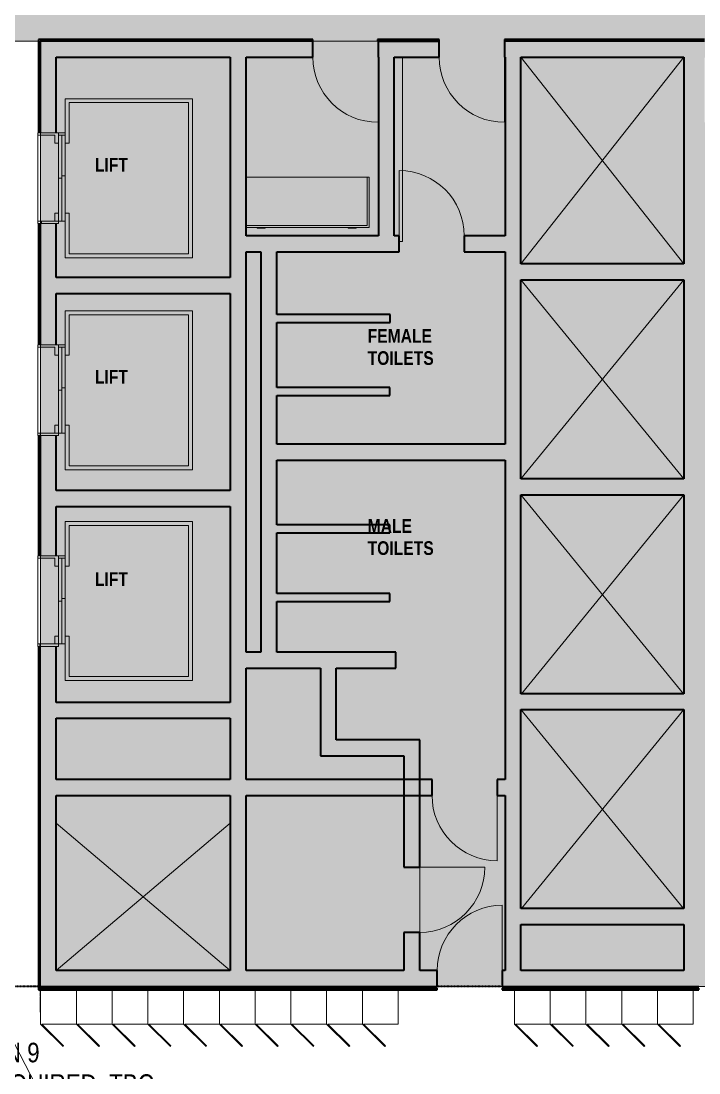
# Model space of a CAD drawing. Header units: millimetres. Extents: x 31960 to 73442, y -14102 to 21505.
# Drawn here: x 47270 to 55802, y -1831 to 11394 of the extents above; entities that cross this region are included whole.
import ezdxf

# ---------------------------------------------------------------- set-up
doc = ezdxf.new("R2010")
doc.units = ezdxf.units.MM
doc.linetypes.add('BVNDH-Dash', pattern=[6, 3, -3])
doc.linetypes.add('BVNDH-Overhead', pattern=[6, 4, -2])
for name, color, linetype, lineweight in [('A-AREA', 32, 'BVNDH-Dash', 35), ('A-DETL', 90, 'Continuous', 9), ('A-DETL-GENF', 92, 'Continuous', 9), ('A-DETL-THIN', 151, 'Continuous', 9), ('A-DOOR', 31, 'Continuous', 13), ('A-FLOR-OVHD', 1, 'BVNDH-Overhead', 13), ('A-WALL', 113, 'Continuous', 13), ('A-WALL-PATT', 111, 'Continuous', 13), ('G-ANNO-TEXT', 231, 'Continuous', 9), ('I-FURN', 30, 'Continuous', 9), ('I-WALL', 2, 'Continuous', 13), ('Q-CASE', 31, 'Continuous', 9), ('Q-SPCQ', 91, 'Continuous', 13)]:
    doc.layers.add(name, color=color, linetype=linetype, lineweight=lineweight)
doc.styles.add('Arial Narrow_1', font='ARIALN.TTF', dxfattribs={"height": 245.820669})
doc.styles.add('Arial Narrow_B', font='ARIALNB.TTF', dxfattribs={"height": 172.047546})

# ---------------------------------------------------------------- blocks, each defined once
blk = doc.blocks.new('Concept Single Door_DOR - 820 x 2100-798354-Level 9 207 Kent St 1_100')
at = {"layer": 'A-DOOR', "color": 47}
blk.add_line((410, 100), (410, 920), dxfattribs=at)
blk.add_arc((410, 100), 820, 90, 180, dxfattribs=at)
blk = doc.blocks.new('BVN_Elevator - 1300 x 2200 Opening-797499-Level 9 207 Kent St 1_100')
at = {"layer": 'Q-SPCQ', "color": 47}
for p, q in [((1000, 1815), (-1000, 1815)), ((-1000, 1815), (-1000, 215)), ((950, 1765), (-950, 1765)), ((-950, 1765), (-950, 265)), ((950, 265), (950, 1765)), ((1000, 215), (1000, 1815)), ((-950, 265), (-440, 265)), ((-440, 215), (-440, 265)), ((440, 215), (440, 265)), ((440, 265), (950, 265)), ((-1000, 215), (1000, 215)), ((-540, 172.5), (-540, 215)), ((0, 172.5), (-540, 172.5)), ((-540, 172.5), (-540, 130)), ((540, 215), (-30, 215)), ((-30, 215), (-30, 172.5)), ((-30, 172.5), (540, 172.5)), ((0, 130), (0, 172.5)), ((540, 172.5), (540, 215)), ((540, 172.5), (540, 130)), ((-570, 130), (-440, 130)), ((-570, -130), (-570, 130)), ((-570, -130), (-570, 130)), ((-570, 130), (570, 130)), ((-540, 85), (-540, -130)), ((-440, 85), (-540, 85)), ((-440, 130), (-440, 85)), ((440, 130), (440, 85)), ((570, 130), (440, 130)), ((440, 85), (540, 85)), ((540, 85), (540, -130)), ((570, -130), (570, 130)), ((570, -130), (570, 130)), ((-540, -130), (-570, -130)), ((570, -130), (-570, -130)), ((540, -130), (570, -130))]:
    blk.add_line(p, q, dxfattribs=at)
blk = doc.blocks.new('Concept Single Door_DOR - 820 x 2100-799039-Level 9 207 Kent St 1_100')
at = {"layer": 'A-DOOR', "color": 47}
blk.add_line((410, -100), (410, -920), dxfattribs=at)
blk.add_arc((410, -100), 820, 180, 270, dxfattribs=at)
blk = doc.blocks.new('Credenza _AUS_ - 1525 x 0610mm-V2-Level 9 207 Kent St 1_100')
at = {"layer": 'I-FURN', "color": 47, "lineweight": 13}
for p, q in [((-703, 310), (822, 310)), ((847, 310), (-703, 310)), ((822, 310), (822, -300)), ((847, -326), (847, 310)), ((-703, -300), (822, -300)), ((-703, -326), (847, -326)), ((-563, -332), (-563, -326)), ((-462, -332), (-563, -332)), ((-462, -326), (-462, -332)), ((581, -332), (581, -326)), ((682, -332), (581, -332)), ((682, -326), (682, -332))]:
    blk.add_line(p, q, dxfattribs=at)
blk = doc.blocks.new('400 wide locker101 - 400 wide locker-1805064-Level 9 207 Kent St 1_100')
at = {"layer": 'Q-CASE'}
for p, q in [((47462, -766), (47462, -1216)), ((47912, -766), (47462, -766)), ((47912, -1216), (47912, -766)), ((47462, -1216), (47745, -1498)), ((47752, -1491), (47476, -1216)), ((47476, -1216), (47912, -1216)), ((47745, -1498), (47752, -1491))]:
    blk.add_line(p, q, dxfattribs=at)
blk = doc.blocks.new('400 wide locker11 - 400 wide locker-1973078-Level 9 207 Kent St 1_100')
at = {"layer": 'Q-CASE'}
for p, q in [((47462, -766), (47462, -1216)), ((47912, -766), (47462, -766)), ((47912, -1216), (47912, -766)), ((47462, -1216), (47745, -1498)), ((47752, -1491), (47476, -1216)), ((47476, -1216), (47912, -1216)), ((47745, -1498), (47752, -1491))]:
    blk.add_line(p, q, dxfattribs=at)
blk = doc.blocks.new('400 wide locker12 - 400 wide locker-1973093-Level 9 207 Kent St 1_100')
at = {"layer": 'Q-CASE'}
for p, q in [((47462, -766), (47462, -1216)), ((47912, -766), (47462, -766)), ((47912, -1216), (47912, -766)), ((47462, -1216), (47745, -1498)), ((47752, -1491), (47476, -1216)), ((47476, -1216), (47912, -1216)), ((47745, -1498), (47752, -1491))]:
    blk.add_line(p, q, dxfattribs=at)
blk = doc.blocks.new('400 wide locker13 - 400 wide locker-1973108-Level 9 207 Kent St 1_100')
at = {"layer": 'Q-CASE'}
for p, q in [((47462, -766), (47462, -1216)), ((47912, -766), (47462, -766)), ((47912, -1216), (47912, -766)), ((47462, -1216), (47745, -1498)), ((47752, -1491), (47476, -1216)), ((47476, -1216), (47912, -1216)), ((47745, -1498), (47752, -1491))]:
    blk.add_line(p, q, dxfattribs=at)
blk = doc.blocks.new('400 wide locker15 - 400 wide locker-1973123-Level 9 207 Kent St 1_100')
at = {"layer": 'Q-CASE'}
for p, q in [((47462, -766), (47462, -1216)), ((47912, -766), (47462, -766)), ((47912, -1216), (47912, -766)), ((47462, -1216), (47745, -1498)), ((47752, -1491), (47476, -1216)), ((47476, -1216), (47912, -1216)), ((47745, -1498), (47752, -1491))]:
    blk.add_line(p, q, dxfattribs=at)
blk = doc.blocks.new('400 wide locker16 - 400 wide locker-1973138-Level 9 207 Kent St 1_100')
at = {"layer": 'Q-CASE'}
for p, q in [((47462, -766), (47462, -1216)), ((47912, -766), (47462, -766)), ((47912, -1216), (47912, -766)), ((47462, -1216), (47745, -1498)), ((47752, -1491), (47476, -1216)), ((47476, -1216), (47912, -1216)), ((47745, -1498), (47752, -1491))]:
    blk.add_line(p, q, dxfattribs=at)
blk = doc.blocks.new('400 wide locker17 - 400 wide locker-1973153-Level 9 207 Kent St 1_100')
at = {"layer": 'Q-CASE'}
for p, q in [((47462, -766), (47462, -1216)), ((47912, -766), (47462, -766)), ((47912, -1216), (47912, -766)), ((47462, -1216), (47745, -1498)), ((47752, -1491), (47476, -1216)), ((47476, -1216), (47912, -1216)), ((47745, -1498), (47752, -1491))]:
    blk.add_line(p, q, dxfattribs=at)
blk = doc.blocks.new('400 wide locker18 - 400 wide locker-1973168-Level 9 207 Kent St 1_100')
at = {"layer": 'Q-CASE'}
for p, q in [((47462, -766), (47462, -1216)), ((47912, -766), (47462, -766)), ((47912, -1216), (47912, -766)), ((47462, -1216), (47745, -1498)), ((47752, -1491), (47476, -1216)), ((47476, -1216), (47912, -1216)), ((47745, -1498), (47752, -1491))]:
    blk.add_line(p, q, dxfattribs=at)
blk = doc.blocks.new('400 wide locker22 - 400 wide locker-1973183-Level 9 207 Kent St 1_100')
at = {"layer": 'Q-CASE'}
for p, q in [((47462, -766), (47462, -1216)), ((47912, -766), (47462, -766)), ((47912, -1216), (47912, -766)), ((47462, -1216), (47745, -1498)), ((47752, -1491), (47476, -1216)), ((47476, -1216), (47912, -1216)), ((47745, -1498), (47752, -1491))]:
    blk.add_line(p, q, dxfattribs=at)
blk = doc.blocks.new('400 wide locker52 - 400 wide locker-1973198-Level 9 207 Kent St 1_100')
at = {"layer": 'Q-CASE'}
for p, q in [((47462, -766), (47462, -1216)), ((47912, -766), (47462, -766)), ((47912, -1216), (47912, -766)), ((47462, -1216), (47745, -1498)), ((47752, -1491), (47476, -1216)), ((47476, -1216), (47912, -1216)), ((47745, -1498), (47752, -1491))]:
    blk.add_line(p, q, dxfattribs=at)
blk = doc.blocks.new('400 wide locker1 - 400 wide locker-1973228-Level 9 207 Kent St 1_100')
at = {"layer": 'Q-CASE'}
for p, q in [((47462, -766), (47462, -1216)), ((47912, -766), (47462, -766)), ((47912, -1216), (47912, -766)), ((47462, -1216), (47745, -1498)), ((47752, -1491), (47476, -1216)), ((47476, -1216), (47912, -1216)), ((47745, -1498), (47752, -1491))]:
    blk.add_line(p, q, dxfattribs=at)
blk = doc.blocks.new('400 wide locker14 - 400 wide locker-1973243-Level 9 207 Kent St 1_100')
at = {"layer": 'Q-CASE'}
for p, q in [((47462, -766), (47462, -1216)), ((47912, -766), (47462, -766)), ((47912, -1216), (47912, -766)), ((47462, -1216), (47745, -1498)), ((47752, -1491), (47476, -1216)), ((47476, -1216), (47912, -1216)), ((47745, -1498), (47752, -1491))]:
    blk.add_line(p, q, dxfattribs=at)
blk = doc.blocks.new('400 wide locker19 - 400 wide locker-1973258-Level 9 207 Kent St 1_100')
at = {"layer": 'Q-CASE'}
for p, q in [((47462, -766), (47462, -1216)), ((47912, -766), (47462, -766)), ((47912, -1216), (47912, -766)), ((47462, -1216), (47745, -1498)), ((47752, -1491), (47476, -1216)), ((47476, -1216), (47912, -1216)), ((47745, -1498), (47752, -1491))]:
    blk.add_line(p, q, dxfattribs=at)
blk = doc.blocks.new('400 wide locker20 - 400 wide locker-1973273-Level 9 207 Kent St 1_100')
at = {"layer": 'Q-CASE'}
for p, q in [((47462, -766), (47462, -1216)), ((47912, -766), (47462, -766)), ((47912, -1216), (47912, -766)), ((47462, -1216), (47745, -1498)), ((47752, -1491), (47476, -1216)), ((47476, -1216), (47912, -1216)), ((47745, -1498), (47752, -1491))]:
    blk.add_line(p, q, dxfattribs=at)
blk = doc.blocks.new('400 wide locker21 - 400 wide locker-1973288-Level 9 207 Kent St 1_100')
at = {"layer": 'Q-CASE'}
for p, q in [((47462, -766), (47462, -1216)), ((47912, -766), (47462, -766)), ((47912, -1216), (47912, -766)), ((47462, -1216), (47745, -1498)), ((47752, -1491), (47476, -1216)), ((47476, -1216), (47912, -1216)), ((47745, -1498), (47752, -1491))]:
    blk.add_line(p, q, dxfattribs=at)

msp = doc.modelspace()

# ---------------------------------------------------------------- hatches: boundary and pattern name
at = {"layer": 'A-DETL-GENF'}
h = msp.add_hatch(color=9, dxfattribs=at)
h.paths.add_polyline_path([(65636.1, -3229.3), (66311.9, -3229.3), (66311.9, -3222.1), (68340.9, -3222.1), (68340.9, -552.2), (65267.9, -552.2), (65267.9, -3222.1), (65411.9, -3222.1), (65411.9, -3229.3)], flags=0)
h.paths.add_polyline_path([(71102.9, -3229.3), (71102.9, -3222.1), (71371.6, -3222.1), (71371.5, -2765.9), (71526.5, -2765.9), (71525.9, -954.7), (71370.9, -954.7), (71370.8, -552.2), (68440.9, -552.2), (68440.9, -3222.1), (70202.9, -3222.1), (70202.9, -3229.3), (70634.9, -3229.3)], flags=0)
h.paths.add_polyline_path([(60132.2, -742.5), (60132.2, -743.1), (60167.2, -742.5)], flags=0)
h.paths.add_polyline_path([(53562.4, -743.1), (60132.2, -742.5), (60132.2, -542.5), (60617.9, -542.5), (60617.9, -304.9), (60817.9, -304.9), (60817.9, -542.5), (61142.2, -542.5), (61142.2, 1075.1), (60817.9, 1075.1), (60817.9, 895.1), (60617.9, 895.1), (60617.9, 1075.1), (58392.3, 1075.1), (58392.3, 875.1), (58192.3, 875.1), (58192.3, 55.1), (58392.3, 55.1), (58392.3, -742.8), (53327.2, -743), (53327.2, -543), (53362.4, -543), (53362.4, 1658.2), (53262.4, 1658.2), (53262.4, 1858.2), (53362.4, 1858.2), (53362.4, 5873.8), (50487.9, 5873.8), (50487.9, 5060.5), (51912, 5060.5), (51912, 4960.5), (50487.9, 4960.5), (50487.9, 4197.2), (51912, 4197.2), (51912, 4097.2), (50487.9, 4097.2), (50487.9, 3458.2), (51987.9, 3458.2), (51987.9, 3258.2), (51237.9, 3258.2), (51237.9, 2358.2), (52287.3, 2357.5), (52287.3, 1858.2), (52442.4, 1858.2), (52442.4, 1658.2), (52287.3, 1658.2), (52287.3, -543), (52507.2, -543.1), (52507.2, -743), (53494.6, -743.1)], flags=0)
h.paths.add_polyline_path([(62534.3, -645.4), (62692.2, -645.4), (62692.2, -365.4), (62792.2, -365.4), (62792.2, 10821.4), (62692.2, 10821.4), (62692.2, 11041.4), (61342.2, 11041.4), (61342.2, -645.4), (62432, -645.4)], flags=0)
h.paths.add_polyline_path([(71365.1, -452.2), (71370.8, -452.2), (71370.5, 548.2), (70377, 548.2), (70377, 1148.2), (71370.4, 1148.2), (71368.2, 8652), (70377, 8652), (70377, 9252), (71368.1, 9252), (71367.8, 10251.7), (69232.9, 10251.7), (69232.9, 10351.7), (71367.8, 10351.7), (71366.6, 14333.8), (65255.7, 14333.8), (65255.7, 12033.8), (65241.7, 12033.8), (65241.7, 14347.8), (71366.6, 14347.8), (71365.1, 19674.6), (69854.2, 21195.2), (67551.6, 21195.2), (67551.6, 20628.2), (66926.6, 20628.2), (66926.6, 21195.2), (52706.2, 21195.2), (52706.2, 20628.2), (52081.2, 20628.2), (52081.2, 21195.2), (44614.1, 21195.2), (44614.1, 11320.3), (45245.6, 11320.3), (45245.6, 11141.4), (47492.2, 11141.4), (47492.2, 11161.4), (50942.9, 11161.4), (50942.9, 11141.4), (51754.9, 11141.4), (51754.9, 11161.4), (52532.9, 11161.4), (52532.9, 10941.4), (52072.9, 10941.4), (52072.9, 8623.2), (52027.9, 8623.2), (52027.9, 8494.6), (50487.9, 8494.6), (50487.9, 7705.8), (51916.7, 7705.8), (51916.7, 7605.8), (50487.9, 7605.8), (50487.9, 6787.2), (51911.8, 6787.2), (51911.8, 6687.2), (50487.9, 6687.2), (50487.9, 6073.8), (53362.4, 6073.8), (53362.4, 8494.6), (52847.9, 8494.6), (52847.9, 8694.6), (53362.4, 8694.6), (53362.4, 10941.4), (53352.9, 10941.4), (53352.9, 11161.4), (55871.7, 11161.4), (55871.7, 11141.4), (56691.7, 11141.4), (56691.7, 11161.4), (62792.2, 11161.4), (62792.2, 11130.7), (65241.7, 11130.7), (65241.7, 11133.8), (65255.7, 11133.8), (65255.7, 11130.7), (65267.9, 11130.7), (65267.9, 10351.7), (67432.9, 10351.7), (67432.9, 10251.7), (65267.9, 10251.7), (65267.9, 1247.8), (65341.7, 1247.8), (65341.7, -452.2), (70634.9, -452.2)], flags=0)
h.paths.add_polyline_path([(65341.7, 3032.8), (65341.7, 3047.8), (66241.7, 3047.8), (66241.7, 3032.8)], flags=0)
h.paths.add_polyline_path([(49427.2, 3102.5), (49427.2, 5102.5), (47827.2, 5102.5), (47827.2, 4672.5), (47516.9, 4672.5), (47516.9, 3562.5), (47827.2, 3562.5), (47827.2, 3102.5), (48579.5, 3102.5)], flags=0)
h.paths.add_polyline_path([(47827.2, 5752.5), (49427.2, 5752.5), (49427.2, 7752.5), (47827.2, 7752.5), (47827.2, 7322.5), (47516.9, 7322.5), (47516.9, 6212.5), (47827.2, 6212.5)], flags=0)
h.paths.add_polyline_path([(47827.2, 8418.2), (49427.2, 8418.2), (49427.2, 10418.2), (47827.2, 10418.2), (47827.2, 9988.2), (47516.9, 9988.2), (47516.9, 8848.2), (47527.2, 8848.2), (47527.2, 8878.2), (47827.2, 8878.2), (47827.2, 8848.2)], flags=0)
h.paths.add_polyline_path([(50257.3, 12464.1), (50237.3, 12464.1), (50237.3, 13904.1), (57402.3, 13904.1), (57402.3, 12473.1), (57262.3, 12473.1), (57262.3, 13764.1), (50377.3, 13764.1), (50377.3, 12464.1), (50357.3, 12464.1)], flags=0)
h.paths.add_polyline_path([(70725.5, 16753.8), (70725.5, 17378.8), (71350.5, 17378.8), (71350.5, 16753.8)], flags=0)
h.paths.add_polyline_path([(60147.9, 20491), (60147.9, 21116), (60772.9, 21116), (60772.9, 20491), (60227, 20491)], flags=0)
h = msp.add_hatch(color=9, dxfattribs=at)
h.paths.add_polyline_path([(47774.2, -543.1), (49902.9, -543.1), (49902.9, 1658.2), (47712.2, 1658.2), (47712.2, -543.1), (47741.5, -543.1)], flags=0)
h.paths.add_polyline_path([(52087.3, -543.1), (52087.3, -63), (52287.2, -63), (52287.2, 757), (52087.3, 757), (52087.3, 1658.2), (50102.9, 1658.2), (50102.9, -543.1), (51336.4, -543.1)], flags=0)
h.paths.add_polyline_path([(48579.5, 1858.2), (49902.9, 1858.2), (49902.9, 2628.2), (47712.2, 2628.2), (47712.2, 1858.2), (47882.5, 1858.2)], flags=0)
h.paths.add_polyline_path([(51336.4, 1858.2), (52087.3, 1858.2), (52087.3, 2158.2), (51037.9, 2158.2), (51037.9, 3258.2), (50102.9, 3258.2), (50102.9, 1858.2), (51237.9, 1858.2)], flags=0)
h.paths.add_polyline_path([(49290, 2828.2), (49902.9, 2828.2), (49902.9, 5292.5), (47712.2, 5292.5), (47712.2, 4672.5), (47827.2, 4672.5), (47827.2, 5102.5), (49427.2, 5102.5), (49427.2, 3102.5), (47827.2, 3102.5), (47827.2, 3562.5), (47507.2, 3562.5), (47507.2, 3532.5), (47712.2, 3532.5), (47712.2, 2828.2), (48579.5, 2828.2)], flags=0)
h.paths.add_polyline_path([(50102.9, 3458.2), (50287.9, 3458.2), (50287.9, 8494.6), (50102.9, 8494.6), (50102.9, 3598.2)], flags=0)
h.paths.add_polyline_path([(48962.3, 5492.5), (49902.9, 5492.5), (49902.9, 7968.2), (47712.2, 7968.2), (47712.2, 7322.5), (47827.2, 7322.5), (47827.2, 7752.5), (49427.2, 7752.5), (49427.2, 5752.5), (47827.2, 5752.5), (47827.2, 6212.5), (47512.2, 6212.5), (47512.2, 6182.5), (47712.2, 6182.5), (47712.2, 5492.5), (48787.2, 5492.5)], flags=0)
h.paths.add_polyline_path([(49427.2, 8168.2), (49902.9, 8168.2), (49902.9, 10941.4), (47712.2, 10941.4), (47712.2, 9988.2), (47827.2, 9988.2), (47827.2, 10418.2), (49427.2, 10418.2), (49427.2, 8418.2), (47827.2, 8418.2), (47827.2, 8878.2), (47527.2, 8878.2), (47527.2, 8848.2), (47712.2, 8848.2), (47712.2, 8168.2), (48826.3, 8168.2)], flags=0)
h.paths.add_polyline_path([(52027.9, 8623.2), (52072.9, 8623.2), (52072.9, 10941.4), (51967.9, 10941.4), (51967.9, 8694.6), (52027.9, 8694.6)], flags=0)
h.paths.add_polyline_path([(50102.9, 8694.6), (51767.9, 8694.6), (51767.9, 10941.4), (51762.9, 10941.4), (51762.9, 11141.4), (50942.9, 11141.4), (50942.9, 10941.4), (50102.9, 10941.4), (50102.9, 8791.4)], flags=0)
h = msp.add_hatch(color=9, dxfattribs=at)
h.paths.add_polyline_path([(57467.2, -743), (56802.3, -742.8), (56802.3, -542.8), (58192.3, -542.8), (58192.3, 10941.4), (56691.7, 10941.4), (56691.7, 11141.4), (55871.7, 11141.4), (55871.7, 10941.4), (55811.7, 10941.4), (55811.7, -542.8), (55802.3, -543), (55802.3, -743), (56850.3, -743)], flags=0)
h.paths.add_polyline_path([(53893.7, -543), (55611.7, -542.8), (55611.7, 36.9), (53562.4, 36.9), (53562.4, -543)], flags=0)
h.paths.add_polyline_path([(55611.7, 236.9), (55611.7, 2736.9), (53562.4, 2736.9), (53562.4, 236.9), (54093.4, 236.9)], flags=0)
h.paths.add_polyline_path([(60422.2, 1075.1), (60422.2, 1275.1), (61142.2, 1275.1), (61142.2, 3988.2), (58392.3, 3988.2), (58392.3, 1275.1), (59282.2, 1275.1), (59282.2, 1075.1), (59644.9, 1075.1)], flags=0)
h.paths.add_polyline_path([(54093.4, 2936.9), (55611.7, 2936.9), (55611.7, 5436.9), (53562.4, 5436.9), (53562.4, 2936.9)], flags=0)
h.paths.add_polyline_path([(59607.2, 4188.2), (61142.2, 4188.2), (61142.2, 7258.2), (58403.3, 7258.2), (58403.3, 7458.2), (61142.2, 7458.2), (61142.2, 10941.4), (58392.3, 10941.4), (58392.3, 8691.8), (58352.5, 8691.8), (58352.5, 6207.5), (58392.3, 6232.3), (58392.3, 4188.2), (59166.4, 4188.2)], flags=0)
h.paths.add_polyline_path([(55339.3, 5636.9), (55611.7, 5636.9), (55611.7, 8142.4), (53562.4, 8142.4), (53562.4, 5636.9), (54093.4, 5636.9)], flags=0)
h.paths.add_polyline_path([(55611.7, 8342.4), (55611.7, 10941.4), (53562.4, 10941.4), (53562.4, 8342.4), (54705.4, 8342.4)], flags=0)
h.paths.add_polyline_path([(55874.2, 10121.5), (55874.2, 10935), (55889.2, 10935), (55889.2, 10121.5)], flags=0)
at = {"layer": 'A-WALL-PATT', "lineweight": 9}
for color, points in [(256, [(50257.3, 11141.4), (50942.9, 11141.4), (50942.9, 11161.4), (47492.2, 11161.4), (47492.2, 11141.4), (50143.9, 11141.4)]), (256, [(47512.2, 9988.2), (47512.2, 11141.4), (47492.2, 11141.3), (47492.2, 9988.2)]), (256, [(51967.9, 11141.4), (52532.9, 11141.4), (52532.9, 11161.4), (51754.9, 11161.4), (51754.9, 11141.4), (51767.9, 11141.4)]), (9, [(51767.9, 8694.6), (51967.9, 8694.6), (51967.9, 11141.4), (51767.9, 11141.4), (51767.9, 9420.8)]), (256, [(55871.7, 11141.4), (55871.7, 11161.4), (53352.9, 11161.4), (53352.9, 11141.4), (55827.1, 11141.4)]), (9, [(53362.4, -543), (53562.4, -543), (53562.4, 10941.4), (53362.4, 10941.4), (53362.4, 178.3)]), (9, [(55802.3, -543), (55802.3, -542.8), (55811.7, -542.8), (55811.7, 10941.4), (55611.7, 10941.4), (55611.7, -543)]), (256, [(47512.2, 7322.5), (47512.2, 8848.2), (47492.2, 8848.2), (47492.2, 7322.5)]), (9, [(50487.9, 3458.2), (50487.9, 8494.6), (50287.9, 8494.6), (50287.9, 3458.2)]), (9, [(54093.4, 8142.4), (55611.7, 8142.4), (55611.7, 8342.4), (53562.4, 8342.4), (53562.4, 8142.4)]), (9, [(49902.9, 7968.2), (49902.9, 8168.2), (47712.2, 8168.2), (47712.2, 7968.2), (48579.5, 7968.2)]), (9, [(51916.7, 7605.8), (51916.7, 7705.8), (50487.9, 7705.8), (50487.9, 7605.8), (51336.4, 7605.8)]), (9, [(51911.8, 6687.2), (51911.8, 6787.2), (50487.9, 6787.2), (50487.9, 6687.2), (51336.4, 6687.2)]), (256, [(47512.2, 4672.5), (47512.2, 6182.5), (47492.2, 6182.5), (47492.2, 4672.5)]), (9, [(50487.9, 5873.8), (53362.4, 5873.8), (53362.4, 6073.8), (50487.9, 6073.8)]), (9, [(53562.4, 5436.9), (55611.7, 5436.9), (55611.7, 5636.9), (53562.4, 5636.9)]), (9, [(48579.5, 5292.5), (49902.9, 5292.5), (49902.9, 5492.5), (47712.2, 5492.5), (47712.2, 5292.5)]), (9, [(50487.9, 4960.5), (51912, 4960.5), (51912, 5060.5), (50487.9, 5060.5)]), (9, [(51912, 4097.2), (51912, 4197.2), (50487.9, 4197.2), (50487.9, 4097.2), (51336.4, 4097.2)]), (256, [(47512.2, -765.5), (47512.2, 3532.5), (47492.2, 3532.5), (47492.2, -765.5)]), (9, [(50233.8, 3258.2), (51037.9, 3258.2), (51037.9, 3458.2), (50102.9, 3458.2), (50102.9, 3258.2), (50124.7, 3258.2)]), (9, [(51037.9, 2158.2), (51237.9, 2158.2), (51237.9, 3458.2), (51037.9, 3458.2), (51037.9, 2889)]), (9, [(51336.4, 3258.2), (51987.9, 3258.2), (51987.9, 3458.2), (51237.9, 3458.2), (51237.9, 3258.2)]), (9, [(55611.7, 2736.9), (55611.7, 2936.9), (53562.4, 2936.9), (53562.4, 2736.9), (54093.4, 2736.9)]), (9, [(48579.5, 2628.2), (49902.9, 2628.2), (49902.9, 2828.2), (47712.2, 2828.2), (47712.2, 2628.2)]), (9, [(51237.9, 2158.2), (52287.3, 2158.2), (52287.3, 2358.2), (51237.9, 2358.2)]), (9, [(54093.4, 36.9), (55611.7, 36.9), (55611.7, 236.9), (53562.4, 236.9), (53562.4, 36.9)]), (9, [(51336.4, -743.1), (52287.3, -743), (52287.3, -543.1), (47512.2, -543.1), (47512.2, -743.1), (49958, -743.1)])]:
    msp.add_hatch(color=color, dxfattribs=at).paths.add_polyline_path(points, flags=0)
h = msp.add_hatch(color=9, dxfattribs=at)
h.paths.add_polyline_path([(47512.2, -543.1), (47712.2, -543.1), (47712.2, 3532.5), (47512.2, 3532.5), (47512.2, 178.3)], flags=0)
h.paths.add_polyline_path([(47712.2, 4672.5), (47712.2, 6182.5), (47512.2, 6182.5), (47512.2, 4672.5)], flags=0)
h.paths.add_polyline_path([(47512.2, 7322.5), (47712.2, 7322.5), (47712.2, 8848.2), (47512.2, 8848.2), (47512.2, 8310.2)], flags=0)
h.paths.add_polyline_path([(47512.2, 9988.2), (47712.2, 9988.2), (47712.2, 11141.4), (47512.2, 11141.4), (47512.2, 11020.9)], flags=0)
h = msp.add_hatch(color=9, dxfattribs=at)
h.paths.add_polyline_path([(51762.9, 10941.4), (51767.9, 10941.4), (51767.9, 11141.4), (51762.9, 11141.4), (51762.9, 11020.9)], flags=0)
h.paths.add_polyline_path([(50942.9, 10941.4), (50942.9, 11141.4), (47712.2, 11141.4), (47712.2, 10941.4), (50332.6, 10941.4)], flags=0)
h = msp.add_hatch(color=9, dxfattribs=at)
h.paths.add_polyline_path([(56850.3, 10941.4), (61342.2, 10941.4), (61342.2, 11141.4), (56691.7, 11141.4), (56691.7, 10941.4)], flags=0)
h.paths.add_polyline_path([(53352.9, 10941.4), (55871.7, 10941.4), (55871.7, 11141.4), (53352.9, 11141.4), (53352.9, 11020.9)], flags=0)
h.paths.add_polyline_path([(52532.9, 10941.4), (52532.9, 11141.4), (51967.9, 11141.4), (51967.9, 10941.4)], flags=0)
h = msp.add_hatch(color=9, dxfattribs=at)
h.paths.add_polyline_path([(49902.9, -543.1), (50102.9, -543.1), (50102.9, 1658.2), (49902.9, 1658.2), (49902.9, -524.8)], flags=0)
h.paths.add_polyline_path([(50102.9, 1858.2), (50102.9, 10941.4), (49902.9, 10941.4), (49902.9, 1858.2)], flags=0)
h = msp.add_hatch(color=9, dxfattribs=at)
h.paths.add_polyline_path([(53362.4, 8494.6), (53362.4, 8694.6), (52847.9, 8694.6), (52847.9, 8494.6), (53352.9, 8494.6)], flags=0)
h.paths.add_polyline_path([(52027.9, 8494.6), (52027.9, 8694.6), (50102.9, 8694.6), (50102.9, 8494.6), (51967.9, 8494.6)], flags=0)
h = msp.add_hatch(color=9, dxfattribs=at)
h.paths.add_polyline_path([(52087.3, -543.1), (52287.3, -543.1), (52287.3, -63), (52087.3, -63)], flags=0)
h.paths.add_polyline_path([(52287.3, 757), (52287.3, 1658.2), (52087.3, 1658.2), (52087.3, 757)], flags=0)
h.paths.add_polyline_path([(52087.3, 1858.2), (52287.3, 1858.2), (52287.3, 2158.2), (52087.3, 2158.2)], flags=0)
h = msp.add_hatch(color=9, dxfattribs=at)
h.paths.add_polyline_path([(53262.4, 1658.2), (53362.4, 1658.2), (53362.4, 1858.2), (53262.4, 1858.2)], flags=0)
h.paths.add_polyline_path([(52442.4, 1658.2), (52442.4, 1858.2), (47712.2, 1858.2), (47712.2, 1658.2), (51336.4, 1658.2)], flags=0)
h = msp.add_hatch(color=9, dxfattribs=at)
h.paths.add_polyline_path([(55611.7, -743), (55802.3, -743), (55802.3, -543), (53327.2, -543), (53327.2, -743), (54093.4, -743)], flags=0)
h.paths.add_polyline_path([(52287.3, -743), (52507.2, -743), (52507.2, -543), (52287.3, -543.1)], flags=0)
h = msp.add_hatch(color=256, dxfattribs=at)
h.paths.add_polyline_path([(49766.7, -785.5), (49767.3, -785.5), (49766.7, -774.6)], flags=0)
h.paths.add_polyline_path([(52287.3, -785.5), (52507.9, -785.5), (52507.9, -765.5), (52016.7, -765.5), (52016.7, -785.5)], flags=0)
h.paths.add_polyline_path([(51116.7, -785.5), (51117.3, -785.5), (51116.7, -780)], flags=0)
h.paths.add_polyline_path([(47512.2, -785.5), (47517.3, -785.5), (47516.7, -765.5), (47492.2, -765.5), (47492.2, -785.5)], flags=0)
h.paths.add_polyline_path([(47966.7, -785.5), (47967.3, -785.5), (47966.7, -767.3)], flags=0)
h = msp.add_hatch(color=256, dxfattribs=at)
h.paths.add_polyline_path([(55730.5, -785.5), (55802.2, -785.5), (55802.2, -765.5), (55730.5, -765.5)], flags=0)
h.paths.add_polyline_path([(53481.1, -785.5), (53480.5, -765.5), (53327.2, -765.5), (53327.2, -785.5), (53480.5, -785.5)], flags=0)
h.paths.add_polyline_path([(54380.5, -785.5), (54381.1, -785.5), (54380.5, -765.5)], flags=0)

# ---------------------------------------------------------------- linework, layer by layer
at = {"layer": 'A-AREA'}
for p, q in [((45245.6, -737.5), (47492.2, -737.5)), ((47492.2, -743.1), (45245.6, -743.1)), ((52507.2, -737.5), (53327.2, -737.5))]:
    msp.add_line(p, q, dxfattribs=at)
at = {"layer": 'A-DETL'}
for p, q in [((53562.4, 10941.4), (55611.7, 8342.4)), ((55611.7, 10941.4), (53562.4, 8342.4)), ((53562.4, 8142.4), (55611.7, 5636.9)), ((55611.7, 8142.4), (53562.4, 5636.9)), ((53562.4, 5436.9), (55607.1, 2936.9)), ((55611.7, 5436.9), (53567, 2936.9)), ((53562.4, 2736.9), (55607.1, 236.9)), ((55611.7, 2736.9), (53567, 236.9)), ((47712.2, 1308.2), (49902.9, -543.1)), ((49902.9, 1308.2), (47712.2, -543.1))]:
    msp.add_line(p, q, dxfattribs=at)
at = {"layer": 'A-DETL-THIN'}
for p, q in [((45245.6, 11141.4), (47492.2, 11141.4)), ((51754.9, 11141.4), (50942.9, 11141.4)), ((51754.9, 11141.4), (50942.9, 11141.4)), ((51754.9, 11141.4), (50942.9, 11141.4)), ((51754.9, 11141.4), (50942.9, 11141.4)), ((52072.9, 8623.2), (52072.9, 10941.4)), ((52072.9, 8623.2), (52072.9, 10941.4)), ((52072.9, 8623.2), (52072.9, 10941.4)), ((52072.9, 8623.2), (52072.9, 10941.4)), ((47827.2, 9988.2), (47827.2, 10418.2)), ((47827.2, 10418.2), (49427.2, 10418.2)), ((47827.2, 9988.2), (47827.2, 10418.2)), ((47827.2, 10418.2), (49427.2, 10418.2)), ((47827.2, 9988.2), (47827.2, 10418.2)), ((47827.2, 10418.2), (49427.2, 10418.2)), ((47827.2, 9988.2), (47827.2, 10418.2)), ((47827.2, 10418.2), (49427.2, 10418.2)), ((49427.2, 10418.2), (49427.2, 8418.2)), ((49427.2, 10418.2), (49427.2, 8418.2)), ((49427.2, 10418.2), (49427.2, 8418.2)), ((49427.2, 10418.2), (49427.2, 8418.2)), ((47516.9, 9988.2), (47516.9, 8848.2)), ((47712.2, 9988.2), (47827.2, 9988.2)), ((47712.2, 9988.2), (47827.2, 9988.2)), ((47712.2, 9988.2), (47827.2, 9988.2)), ((47712.2, 9988.2), (47827.2, 9988.2)), ((47827.2, 8878.2), (47527.2, 8878.2)), ((47527.2, 8878.2), (47527.2, 8848.2)), ((47827.2, 8878.2), (47527.2, 8878.2)), ((47527.2, 8878.2), (47527.2, 8848.2)), ((47827.2, 8878.2), (47527.2, 8878.2)), ((47527.2, 8878.2), (47527.2, 8848.2)), ((47827.2, 8878.2), (47527.2, 8878.2)), ((47527.2, 8878.2), (47527.2, 8848.2)), ((47827.2, 8418.2), (47827.2, 8878.2)), ((47827.2, 8418.2), (47827.2, 8878.2)), ((47827.2, 8418.2), (47827.2, 8878.2)), ((47827.2, 8418.2), (47827.2, 8878.2)), ((52027.9, 8623.2), (52072.9, 8623.2)), ((52027.9, 8623.2), (52072.9, 8623.2)), ((52027.9, 8623.2), (52072.9, 8623.2)), ((52027.9, 8623.2), (52072.9, 8623.2)), ((49427.2, 8418.2), (47827.2, 8418.2)), ((49427.2, 8418.2), (47827.2, 8418.2)), ((49427.2, 8418.2), (47827.2, 8418.2)), ((49427.2, 8418.2), (47827.2, 8418.2)), ((47827.2, 7322.5), (47827.2, 7752.5)), ((47827.2, 7752.5), (49427.2, 7752.5)), ((47827.2, 7322.5), (47827.2, 7752.5)), ((47827.2, 7752.5), (49427.2, 7752.5)), ((47827.2, 7322.5), (47827.2, 7752.5)), ((47827.2, 7752.5), (49427.2, 7752.5)), ((47827.2, 7322.5), (47827.2, 7752.5)), ((47827.2, 7752.5), (49427.2, 7752.5)), ((49427.2, 7752.5), (49427.2, 5752.5)), ((49427.2, 7752.5), (49427.2, 5752.5)), ((49427.2, 7752.5), (49427.2, 5752.5)), ((49427.2, 7752.5), (49427.2, 5752.5)), ((47516.9, 7322.5), (47516.9, 6182.5)), ((47712.2, 7322.5), (47827.2, 7322.5)), ((47712.2, 7322.5), (47827.2, 7322.5)), ((47712.2, 7322.5), (47827.2, 7322.5)), ((47712.2, 7322.5), (47827.2, 7322.5)), ((47516.9, 6212.5), (47512.2, 6212.5)), ((47512.2, 6212.5), (47512.2, 6182.5)), ((47516.9, 6212.5), (47512.2, 6212.5)), ((47512.2, 6212.5), (47512.2, 6182.5)), ((47516.9, 6212.5), (47512.2, 6212.5)), ((47512.2, 6212.5), (47512.2, 6182.5)), ((47516.9, 6212.5), (47512.2, 6212.5)), ((47512.2, 6212.5), (47512.2, 6182.5)), ((47827.2, 6212.5), (47516.9, 6212.5)), ((47827.2, 6212.5), (47516.9, 6212.5)), ((47827.2, 6212.5), (47516.9, 6212.5)), ((47827.2, 6212.5), (47516.9, 6212.5)), ((47827.2, 5752.5), (47827.2, 6212.5)), ((47827.2, 5752.5), (47827.2, 6212.5)), ((47827.2, 5752.5), (47827.2, 6212.5)), ((47827.2, 5752.5), (47827.2, 6212.5)), ((49427.2, 5752.5), (47827.2, 5752.5)), ((49427.2, 5752.5), (47827.2, 5752.5)), ((49427.2, 5752.5), (47827.2, 5752.5)), ((49427.2, 5752.5), (47827.2, 5752.5)), ((47827.2, 4672.5), (47827.2, 5102.5)), ((47827.2, 5102.5), (49427.2, 5102.5)), ((47827.2, 4672.5), (47827.2, 5102.5)), ((47827.2, 5102.5), (49427.2, 5102.5)), ((47827.2, 4672.5), (47827.2, 5102.5)), ((47827.2, 5102.5), (49427.2, 5102.5)), ((47827.2, 4672.5), (47827.2, 5102.5)), ((47827.2, 5102.5), (49427.2, 5102.5)), ((49427.2, 5102.5), (49427.2, 3102.5)), ((49427.2, 5102.5), (49427.2, 3102.5)), ((49427.2, 5102.5), (49427.2, 3102.5)), ((49427.2, 5102.5), (49427.2, 3102.5)), ((47516.9, 4672.5), (47516.9, 3532.5)), ((47712.2, 4672.5), (47827.2, 4672.5)), ((47712.2, 4672.5), (47827.2, 4672.5)), ((47712.2, 4672.5), (47827.2, 4672.5)), ((47712.2, 4672.5), (47827.2, 4672.5)), ((47516.9, 3562.5), (47507.2, 3562.5)), ((47507.2, 3562.5), (47507.2, 3532.5)), ((47516.9, 3562.5), (47507.2, 3562.5)), ((47507.2, 3562.5), (47507.2, 3532.5)), ((47516.9, 3562.5), (47507.2, 3562.5)), ((47507.2, 3562.5), (47507.2, 3532.5)), ((47516.9, 3562.5), (47507.2, 3562.5)), ((47507.2, 3562.5), (47507.2, 3532.5)), ((47827.2, 3562.5), (47516.9, 3562.5)), ((47827.2, 3562.5), (47516.9, 3562.5)), ((47827.2, 3562.5), (47516.9, 3562.5)), ((47827.2, 3562.5), (47516.9, 3562.5)), ((47827.2, 3102.5), (47827.2, 3562.5)), ((47827.2, 3102.5), (47827.2, 3562.5)), ((47827.2, 3102.5), (47827.2, 3562.5)), ((47827.2, 3102.5), (47827.2, 3562.5)), ((49427.2, 3102.5), (47827.2, 3102.5)), ((49427.2, 3102.5), (47827.2, 3102.5)), ((49427.2, 3102.5), (47827.2, 3102.5)), ((49427.2, 3102.5), (47827.2, 3102.5)), ((52287.2, -63), (52287.2, 757)), ((52287.2, -63), (52287.2, 757)), ((52287.2, -63), (52287.2, 757)), ((52287.2, -63), (52287.2, 757)), ((52287.3, -743.1), (60112.2, -743.1))]:
    msp.add_line(p, q, dxfattribs=at)
at = {"layer": 'A-FLOR-OVHD'}
msp.add_line((47512.2, -743.1), (47512.2, -1068.1), dxfattribs=at)
at = {"layer": 'A-WALL', "color": 67, "lineweight": 35}
for p, q in [((47512.2, 11141.4), (47512.2, 9988.2)), ((50942.9, 11141.4), (47512.2, 11141.4)), ((50942.9, 10941.4), (50942.9, 11141.4)), ((51762.9, 11141.4), (51762.9, 10941.4)), ((52532.9, 11141.4), (51767.9, 11141.4)), ((52532.9, 10941.4), (52532.9, 11141.4)), ((55871.7, 11141.4), (53352.9, 11141.4)), ((53352.9, 11141.4), (53352.9, 10941.4)), ((47712.2, 9988.2), (47712.2, 10941.4)), ((47712.2, 10941.4), (49902.9, 10941.4)), ((49902.9, 10941.4), (49902.9, 8168.2)), ((50102.9, 8694.6), (50102.9, 10941.4)), ((50102.9, 10941.4), (50942.9, 10941.4)), ((51762.9, 10941.4), (51767.9, 10941.4)), ((51767.9, 10941.4), (51767.9, 8694.6)), ((51967.9, 10941.4), (52532.9, 10941.4)), ((51967.9, 8694.6), (51967.9, 10941.4)), ((53352.9, 10941.4), (53362.4, 10941.4)), ((53362.4, 10941.4), (53362.4, 8694.6)), ((53562.4, 10941.4), (55611.7, 10941.4)), ((53562.4, 8342.4), (53562.4, 10941.4)), ((55611.7, 10941.4), (55611.7, 8342.4)), ((47512.2, 8848.2), (47512.2, 7322.5)), ((47712.2, 8168.2), (47712.2, 8848.2)), ((51767.9, 8694.6), (50102.9, 8694.6)), ((52027.9, 8694.6), (51967.9, 8694.6)), ((52027.9, 8494.6), (52027.9, 8694.6)), ((53362.4, 8694.6), (52847.9, 8694.6)), ((52847.9, 8694.6), (52847.9, 8494.6)), ((50102.9, 3458.2), (50102.9, 8494.6)), ((50102.9, 8494.6), (50287.9, 8494.6)), ((50287.9, 8494.6), (50287.9, 3458.2)), ((50487.9, 8494.6), (52027.9, 8494.6)), ((50487.9, 7705.8), (50487.9, 8494.6)), ((52847.9, 8494.6), (53362.4, 8494.6)), ((53362.4, 8494.6), (53362.4, 6073.8)), ((55611.7, 8342.4), (53562.4, 8342.4)), ((49902.9, 8168.2), (47712.2, 8168.2)), ((53562.4, 5636.9), (53562.4, 8142.4)), ((53562.4, 8142.4), (55611.7, 8142.4)), ((55611.7, 8142.4), (55611.7, 5636.9)), ((47712.2, 7322.5), (47712.2, 7968.2)), ((47712.2, 7968.2), (49902.9, 7968.2)), ((49902.9, 7968.2), (49902.9, 5492.5)), ((51916.7, 7705.8), (50487.9, 7705.8)), ((51916.7, 7605.8), (51916.7, 7705.8)), ((50487.9, 6787.2), (50487.9, 7605.8)), ((50487.9, 7605.8), (51916.7, 7605.8)), ((51911.8, 6787.2), (50487.9, 6787.2)), ((51911.8, 6687.2), (51911.8, 6787.2)), ((50487.9, 6073.8), (50487.9, 6687.2)), ((50487.9, 6687.2), (51911.8, 6687.2)), ((47512.2, 6182.5), (47512.2, 4672.5)), ((47712.2, 5492.5), (47712.2, 6182.5)), ((53362.4, 6073.8), (50487.9, 6073.8)), ((50487.9, 5060.5), (50487.9, 5873.8)), ((50487.9, 5873.8), (53362.4, 5873.8)), ((53362.4, 5873.8), (53362.4, 1858.2)), ((55611.7, 5636.9), (53562.4, 5636.9)), ((49902.9, 5492.5), (47712.2, 5492.5)), ((53562.4, 2936.9), (53562.4, 5436.9)), ((53562.4, 5436.9), (55611.7, 5436.9)), ((55611.7, 5436.9), (55611.7, 2936.9)), ((47712.2, 4672.5), (47712.2, 5292.5)), ((47712.2, 5292.5), (49902.9, 5292.5)), ((49902.9, 5292.5), (49902.9, 2828.2)), ((51912, 5060.5), (50487.9, 5060.5)), ((51912, 4960.5), (51912, 5060.5)), ((50487.9, 4197.2), (50487.9, 4960.5)), ((50487.9, 4960.5), (51912, 4960.5)), ((51912, 4197.2), (50487.9, 4197.2)), ((51912, 4097.2), (51912, 4197.2)), ((50487.9, 3458.2), (50487.9, 4097.2)), ((50487.9, 4097.2), (51912, 4097.2)), ((47712.2, 2828.2), (47712.2, 3532.5)), ((50287.9, 3458.2), (50102.9, 3458.2)), ((51987.9, 3458.2), (50487.9, 3458.2)), ((51987.9, 3258.2), (51987.9, 3458.2)), ((50102.9, 3258.2), (51037.9, 3258.2)), ((50102.9, 1858.2), (50102.9, 3258.2)), ((51037.9, 3258.2), (51037.9, 2158.2)), ((51237.9, 2358.2), (51237.9, 3258.2)), ((51237.9, 3258.2), (51987.9, 3258.2)), ((55611.7, 2936.9), (53562.4, 2936.9)), ((49902.9, 2828.2), (47712.2, 2828.2)), ((53562.4, 236.9), (53562.4, 2736.9)), ((53562.4, 2736.9), (55611.7, 2736.9)), ((55611.7, 2736.9), (55611.7, 236.9)), ((47712.2, 1858.2), (47712.2, 2628.2)), ((47712.2, 2628.2), (49902.9, 2628.2)), ((49902.9, 2628.2), (49902.9, 1858.2)), ((52287.3, 2358.2), (51237.9, 2358.2)), ((52287.3, 757), (52287.3, 2358.2)), ((51037.9, 2158.2), (52087.3, 2158.2)), ((52087.3, 2158.2), (52087.3, 757)), ((49902.9, 1858.2), (47712.2, 1858.2)), ((52442.4, 1858.2), (50102.9, 1858.2)), ((52442.4, 1658.2), (52442.4, 1858.2)), ((53362.4, 1858.2), (53262.4, 1858.2)), ((53262.4, 1858.2), (53262.4, 1658.2)), ((47712.2, -543.1), (47712.2, 1658.2)), ((47712.2, 1658.2), (49902.9, 1658.2)), ((49902.9, 1658.2), (49902.9, -543.1)), ((50102.9, 1658.2), (52442.4, 1658.2)), ((50102.9, -543.1), (50102.9, 1658.2)), ((53262.4, 1658.2), (53362.4, 1658.2)), ((53362.4, 1658.2), (53362.4, -543)), ((52087.3, 757), (52287.3, 757)), ((55611.7, 236.9), (53562.4, 236.9)), ((53562.4, -543), (53562.4, 36.9)), ((53562.4, 36.9), (55611.7, 36.9)), ((55611.7, 36.9), (55611.7, -543)), ((52287.3, -63), (52087.3, -63)), ((52087.3, -63), (52087.3, -543.1)), ((52287.3, -543.1), (52287.3, -63)), ((49902.9, -543.1), (47712.2, -543.1)), ((52087.3, -543.1), (50102.9, -543.1)), ((52507.2, -543), (52287.3, -543)), ((52507.2, -743), (52507.2, -543)), ((53362.4, -543), (53327.2, -543)), ((53327.2, -543), (53327.2, -743)), ((55611.7, -543), (53562.4, -543)), ((47512.2, -743.1), (52287.3, -743.1)), ((52287.3, -743), (52507.2, -743)), ((53327.2, -743), (55802.3, -743))]:
    msp.add_line(p, q, dxfattribs=at)
at = {"layer": 'G-ANNO-TEXT', "color": 7}
msp.add_line((47785.7, -2622.1), (47051, -1196.3), dxfattribs=at)
at = {"layer": 'I-WALL', "lineweight": 35}
for p, q in [((50942.9, 11161.4), (47492.2, 11161.4)), ((47492.2, 11161.4), (47492.2, 9988.2)), ((50942.9, 11141.4), (50942.9, 11161.4)), ((52532.9, 11161.4), (51754.9, 11161.4)), ((51754.9, 11161.4), (51754.9, 11141.4)), ((51754.9, 11141.4), (52532.9, 11141.4)), ((52532.9, 11141.4), (52532.9, 11161.4)), ((55871.7, 11161.4), (53352.9, 11161.4)), ((53352.9, 11161.4), (53352.9, 11141.4)), ((47492.2, 8848.2), (47492.2, 7322.5)), ((47492.2, 6182.5), (47492.2, 4672.5)), ((47492.2, 3532.5), (47492.2, -785.5)), ((47512.2, -765.5), (47512.2, 3532.5)), ((47492.2, -785.5), (52507.9, -785.5)), ((52507.9, -765.5), (47512.2, -765.5)), ((52507.9, -785.5), (52507.9, -765.5)), ((55802.2, -765.5), (53327.2, -765.5)), ((53327.2, -765.5), (53327.2, -785.5)), ((53327.2, -785.5), (55802.2, -785.5)), ((55802.2, -785.5), (55802.2, -765.5))]:
    msp.add_line(p, q, dxfattribs=at)

# ---------------------------------------------------------------- block references
at = {"layer": 'A-DOOR', "color": 47}
for name, p in [('Concept Single Door_DOR - 820 x 2100-799039-Level 9 207 Kent St 1_100', (51352.9, 11041.4)), ('Concept Single Door_DOR - 820 x 2100-799039-Level 9 207 Kent St 1_100', (52942.9, 11041.4)), ('Concept Single Door_DOR - 820 x 2100-799039-Level 9 207 Kent St 1_100', (52852.4, 1758.2)), ('Concept Single Door_DOR - 820 x 2100-798354-Level 9 207 Kent St 1_100', (52917.2, -643))]:
    msp.add_blockref(name, p, dxfattribs=at)
for p, rotation in [((52437.9, 8594.6), 180), ((52187.3, 347), 90)]:
    msp.add_blockref('Concept Single Door_DOR - 820 x 2100-799039-Level 9 207 Kent St 1_100', p, dxfattribs=dict(at, rotation=rotation))
at = {"layer": 'I-FURN', "color": 47, "lineweight": 13}
msp.add_blockref('Credenza _AUS_ - 1525 x 0610mm-V2-Level 9 207 Kent St 1_100', (50805.9, 9123.6), dxfattribs=at)
at = {"layer": 'Q-CASE'}
for name, p in [('400 wide locker101 - 400 wide locker-1805064-Level 9 207 Kent St 1_100', (54.5, 0)), ('400 wide locker11 - 400 wide locker-1973078-Level 9 207 Kent St 1_100', (504.5, 0)), ('400 wide locker12 - 400 wide locker-1973093-Level 9 207 Kent St 1_100', (954.5, 0)), ('400 wide locker13 - 400 wide locker-1973108-Level 9 207 Kent St 1_100', (1404.5, 0)), ('400 wide locker15 - 400 wide locker-1973123-Level 9 207 Kent St 1_100', (1854.5, 0)), ('400 wide locker16 - 400 wide locker-1973138-Level 9 207 Kent St 1_100', (2304.5, 0)), ('400 wide locker17 - 400 wide locker-1973153-Level 9 207 Kent St 1_100', (2754.5, 0)), ('400 wide locker18 - 400 wide locker-1973168-Level 9 207 Kent St 1_100', (3204.5, 0)), ('400 wide locker22 - 400 wide locker-1973183-Level 9 207 Kent St 1_100', (3654.5, 0)), ('400 wide locker52 - 400 wide locker-1973198-Level 9 207 Kent St 1_100', (4104.5, 0)), ('400 wide locker1 - 400 wide locker-1973228-Level 9 207 Kent St 1_100', (6018.3, 0)), ('400 wide locker14 - 400 wide locker-1973243-Level 9 207 Kent St 1_100', (6468.3, 0)), ('400 wide locker19 - 400 wide locker-1973258-Level 9 207 Kent St 1_100', (6918.3, 0)), ('400 wide locker20 - 400 wide locker-1973273-Level 9 207 Kent St 1_100', (7368.3, 0)), ('400 wide locker21 - 400 wide locker-1973288-Level 9 207 Kent St 1_100', (7818.3, 0))]:
    msp.add_blockref(name, p, dxfattribs=at)
at = {"layer": 'Q-SPCQ', "color": 47, "rotation": 269.9999999999999}
for p in [(47612.2, 9418.2), (47612.2, 6752.5), (47612.2, 4102.5)]:
    msp.add_blockref('BVN_Elevator - 1300 x 2200 Opening-797499-Level 9 207 Kent St 1_100', p, dxfattribs=at)

# ---------------------------------------------------------------- texts
at = {"layer": 'G-ANNO-TEXT', "color": 7, "attachment_point": 1}
for s, insert, char_height, width, line_spacing_factor, style in [('LIFT', (48199.9, 9674.4), 172.05, 499.775, 0.968724, 'Arial Narrow_B'), ('LIFT', (48199.9, 9674.4), 172.05, 499.775, 0.968724, 'Arial Narrow_B'), ('LIFT', (48199.9, 9674.4), 172.05, 499.775, 0.968724, 'Arial Narrow_B'), ('LIFT', (48199.9, 9674.4), 172.05, 499.775, 0.968724, 'Arial Narrow_B'), ('FEMALE\\PTOILETS', (51632, 7521.4), 172.05, 997.451, 0.968724, 'Arial Narrow_B'), ('FEMALE\\PTOILETS', (51632, 7521.4), 172.05, 997.451, 0.968724, 'Arial Narrow_B'), ('FEMALE\\PTOILETS', (51632, 7521.4), 172.05, 997.451, 0.968724, 'Arial Narrow_B'), ('FEMALE\\PTOILETS', (51632, 7521.4), 172.05, 997.451, 0.968724, 'Arial Narrow_B'), ('LIFT', (48199.9, 7008.8), 172.05, 499.775, 0.968724, 'Arial Narrow_B'), ('LIFT', (48199.9, 7008.8), 172.05, 499.775, 0.968724, 'Arial Narrow_B'), ('LIFT', (48199.9, 7008.8), 172.05, 499.775, 0.968724, 'Arial Narrow_B'), ('LIFT', (48199.9, 7008.8), 172.05, 499.775, 0.968724, 'Arial Narrow_B'), ('MALE\\PTOILETS', (51632, 5132.1), 172.05, 997.451, 0.968724, 'Arial Narrow_B'), ('MALE\\PTOILETS', (51632, 5132.1), 172.05, 997.451, 0.968724, 'Arial Narrow_B'), ('LIFT', (48199.9, 4464.4), 172.05, 499.775, 0.968724, 'Arial Narrow_B'), ('LIFT', (48199.9, 4464.4), 172.05, 499.775, 0.968724, 'Arial Narrow_B'), ('WORKSTATION 9\\PUMBILICAL REQUIRED  TBC\\P40" MONITOR\\PDIMENSIONS TBC\\P', (45173.5, -1450.8), 245.821, 4506, 0.968573, 'Arial Narrow_1')]:
    msp.add_mtext(s, dxfattribs=dict(at, insert=insert, char_height=char_height, width=width, line_spacing_factor=line_spacing_factor, style=style))

doc.saveas('drawing.dxf')
